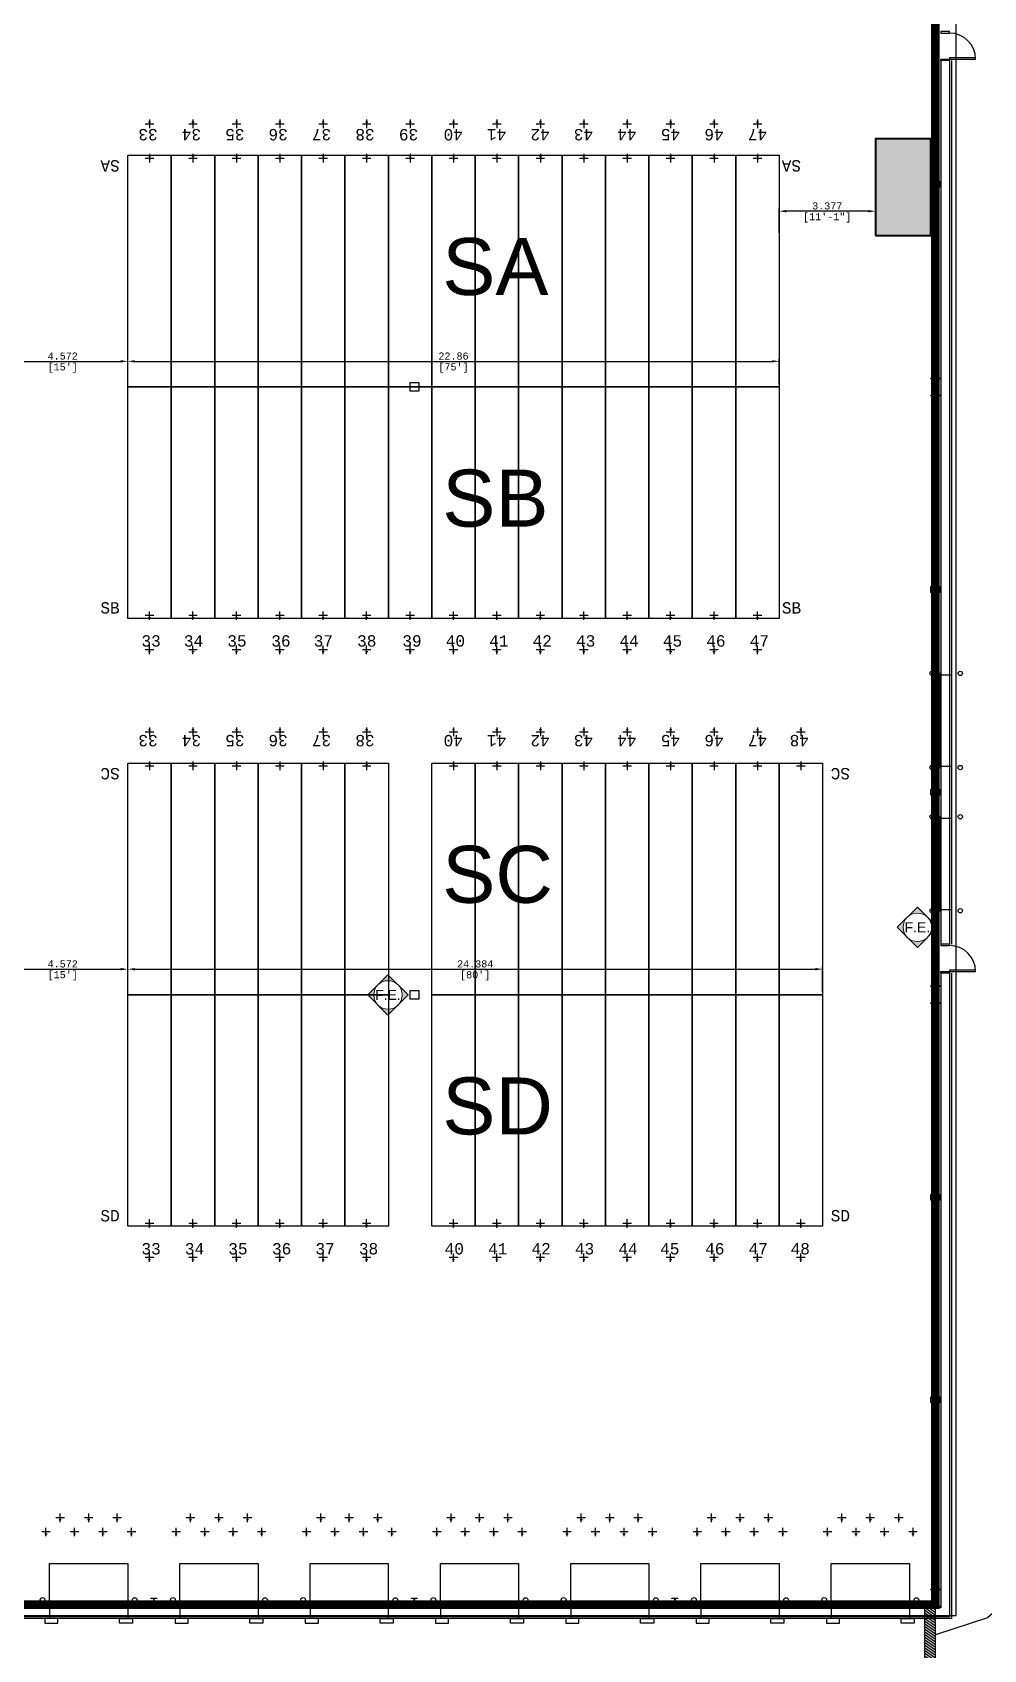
# Model space of a CAD drawing. Header units: inches. Extents: x -233729 to 737493, y -275239 to 196021.
# Drawn here: x 626003 to 659393, y -3958 to 52812 of the extents above; entities that cross this region are included whole.
import ezdxf
from ezdxf.enums import TextEntityAlignment as Align

# ---------------------------------------------------------------- set-up
doc = ezdxf.new("R2010")
doc.units = ezdxf.units.IN
doc.header["$MEASUREMENT"] = 0
doc.linetypes.add('DASHED', pattern=[0.75, 0.5, -0.25])
doc.linetypes.add('DASHED2', pattern=[9.525, 6.35, -3.175])
for name, color, linetype in [('_FL_AREAS', 92, 'Continuous'), ('_FL_NEW WH_WALLS', 1, 'Continuous'), ('Bin location transponder', 250, 'Continuous'), ('WF exist equipment', 6, 'Continuous'), ('WF_numbers', 6, 'Continuous')]:
    doc.layers.add(name, color=color, linetype=linetype)
for name, color, linetype, lineweight in [('PR-BLDG', 18, 'Continuous', 30), ('PR-CTR', 93, 'Continuous', 25), ('PR-RETAINING WALLS', 4, 'Continuous', 25), ('WF dimensions', 3, 'Continuous', 30), ('WF dimentions', 3, 'Continuous', 30), ('WF transponder', 3, 'Continuous', 30), ('WF_bay', 5, 'Continuous', 30), ('WF_sketch_stock_areas', 30, 'Continuous', 30), ('WF_text', 252, 'Continuous', 30)]:
    doc.layers.add(name, color=color, linetype=linetype, lineweight=lineweight)
doc.styles.add('ARIAL', font='arial.ttf')
doc.styles.add('WF_txt', font='consola.ttf')
doc.styles.add('WF_txt_notes', font='arial.ttf')
doc.dimstyles.new('DIM_50', dxfattribs={"dimscale": 50, "dimtxt": 5, "dimasz": 5, "dimexe": 2, "dimexo": 2, "dimgap": 1.1, "dimtad": 1, "dimtoh": 1, "dimdec": 3, "dimlfac": 0.001, "dimdsep": 46, "dimtxsty": 'WF_txt', "dimcen": 3, "dimclrd": 256, "dimclre": 256, "dimclrt": 7, "dimadec": 1, "dimazin": 0, "dimtfac": 1, "dimtdec": 3, "dimtmove": 0, "dimatfit": 3, "dimfxl": 10, "dimtolj": 1, "dimtzin": 0, "dimlwd": -1, "dimlwe": -1, "dimarcsym": 0})

# ---------------------------------------------------------------- blocks, each defined once
blk = doc.blocks.new('A$Cd2fab3cb')
at = {"layer": 'PR-RETAINING WALLS'}
h = blk.add_hatch(dxfattribs=at)
h.set_pattern_fill('ANSI31', color=256, scale=2)
h.set_pattern_definition([(45, (-1598050.41568, -829894.31866), (-0.176776695297, 0.176776695297), [])])
h.paths.add_polyline_path([(-0.2, -1.24), (78.77, -14.03), (78.97, -12.79), (0, 0)])
at = {"layer": 'PR-BLDG', "const_width": 1}
blk.add_lwpolyline([(-568.84, -884.21), (-414.59, 67.22), (0, 0), (-154.28, -951.57), (-568.87, -884.36)], dxfattribs=at)
at = {"layer": 'PR-CTR', "elevation": 533}
blk.add_lwpolyline([(-165.21, -999.09, 0.340075), (-199.27, -954.03), (-405.18, -920.65, 0.012472), (-405.92, -920.55), (-574.3, -891.93, -0.422904), (-578.65, -885.74), (-432.19, 65.46, -0.414074), (-414.99, 77.87), (-204.68, 48.23), (-136.04, 36.99), (0.05, 9.66), (2.47, 5.66), (3.46, -0.56)], format="xyb", dxfattribs=at)
at = {"layer": 'PR-RETAINING WALLS'}
blk.add_lwpolyline([(-0.2, -1.24), (78.77, -14.03), (78.97, -12.79), (0, 0), (-0.2, -1.24)], dxfattribs=at)
blk = doc.blocks.new('Safety Ballard')
at = {"color": 0}
blk.add_circle((0, 0), 82.5, dxfattribs=at)
blk = doc.blocks.new('A$C61e42c62')
at = {"layer": '_FL_NEW WH_WALLS'}
for p, q in [((9043.5, 4890.9), (9043.5, 3669.9)), ((9055.5, 4890.9), (9055.5, 3669.9)), ((9058.3, 4890.9), (9058.3, 3669.9)), ((9043.5, 4041.9), (9058.3, 4041.9)), ((9043.5, 3915.9), (9058.3, 3915.9)), ((9043.5, 3843.9), (9058.3, 3843.9)), ((9043.5, 3717.9), (9058.3, 3717.9)), ((9043.5, 3629.9), (9043.5, 2752.4)), ((9055.5, 3629.9), (9055.5, 2740.4)), ((9058.3, 3629.9), (9058.3, 2737.7)), ((9043.5, 2752.4), (3840.4, 2752.4)), ((7812, 2754.6), (7812, 2737.7)), ((7920, 2754.6), (7920, 2737.7)), ((7992, 2754.6), (7992, 2737.7)), ((8100, 2754.6), (8100, 2737.7)), ((8172, 2754.6), (8172, 2737.7)), ((8280, 2754.6), (8280, 2737.7)), ((8352, 2754.6), (8352, 2737.7)), ((8460, 2754.6), (8460, 2737.7)), ((8532, 2754.6), (8532, 2737.7)), ((8640, 2754.6), (8640, 2737.7)), ((8712, 2754.6), (8712, 2737.7)), ((8820, 2754.6), (8820, 2737.7)), ((8892, 2754.6), (8892, 2737.7)), ((9000, 2754.6), (9000, 2737.7)), ((9055.5, 2740.4), (3840.4, 2740.4)), ((9058.3, 2737.7), (3840.4, 2737.7))]:
    blk.add_line(p, q, dxfattribs=at)
for points in [[(9043.5, 4928.9), (9055.5, 4928.9), (9055.5, 4930.9), (9043.5, 4930.9)], [(9055.5, 4890.9), (9043.5, 4890.9), (9043.5, 4892.9), (9055.5, 4892.9)], [(9055.5, 4892.9), (9091.5, 4892.9), (9091.5, 4894.6), (9055.5, 4894.6)], [(8322, 4433.9), (8310, 4433.9), (8310, 4445.9), (8322, 4445.9)], [(9041.5, 3913.9), (9043.5, 3913.9), (9043.5, 4043.9), (9041.5, 4043.9)], [(9041.5, 3715.9), (9043.5, 3715.9), (9043.5, 3845.9), (9041.5, 3845.9)], [(9043.5, 3667.9), (9055.5, 3667.9), (9055.5, 3669.9), (9043.5, 3669.9)], [(9055.5, 3629.9), (9043.5, 3629.9), (9043.5, 3631.9), (9055.5, 3631.9)], [(9055.5, 3631.9), (9091.5, 3631.9), (9091.5, 3633.7), (9055.5, 3633.7)], [(8322, 3593.9), (8310, 3593.9), (8310, 3605.9), (8322, 3605.9)], [(7812, 2752.4), (7812, 2754.6), (7920, 2754.6), (7920, 2752.4)], [(7992, 2752.4), (7992, 2754.6), (8100, 2754.6), (8100, 2752.4)], [(8172, 2752.4), (8172, 2754.6), (8280, 2754.6), (8280, 2752.4)], [(8352, 2752.4), (8352, 2754.6), (8460, 2754.6), (8460, 2752.4)], [(8532, 2752.4), (8532, 2754.6), (8640, 2754.6), (8640, 2752.4)], [(8712, 2752.4), (8712, 2754.6), (8820, 2754.6), (8820, 2752.4)], [(8892, 2752.4), (8892, 2754.6), (9000, 2754.6), (9000, 2752.4)], [(7823.3, 2731.5), (7823.3, 2737.7), (7805.3, 2737.7), (7805.3, 2731.5)], [(7908.7, 2731.5), (7908.7, 2737.7), (7926.7, 2737.7), (7926.7, 2731.5)], [(8003.3, 2731.5), (8003.3, 2737.7), (7985.3, 2737.7), (7985.3, 2731.5)], [(8088.7, 2731.5), (8088.7, 2737.7), (8106.7, 2737.7), (8106.7, 2731.5)], [(8183.3, 2731.5), (8183.3, 2737.7), (8165.3, 2737.7), (8165.3, 2731.5)], [(8268.7, 2731.5), (8268.7, 2737.7), (8286.7, 2737.7), (8286.7, 2731.5)], [(8363.3, 2731.5), (8363.3, 2737.7), (8345.3, 2737.7), (8345.3, 2731.5)], [(8448.7, 2731.5), (8448.7, 2737.7), (8466.7, 2737.7), (8466.7, 2731.5)], [(8543.3, 2731.5), (8543.3, 2737.7), (8525.3, 2737.7), (8525.3, 2731.5)], [(8628.7, 2731.5), (8628.7, 2737.7), (8646.7, 2737.7), (8646.7, 2731.5)], [(8723.3, 2731.5), (8723.3, 2737.7), (8705.3, 2737.7), (8705.3, 2731.5)], [(8808.7, 2731.5), (8808.7, 2737.7), (8826.7, 2737.7), (8826.7, 2731.5)], [(8903.3, 2731.5), (8903.3, 2737.7), (8885.3, 2737.7), (8885.3, 2731.5)], [(8988.7, 2731.5), (8988.7, 2737.7), (9006.7, 2737.7), (9006.7, 2731.5)]]:
    blk.add_lwpolyline(points, close=True, dxfattribs=at)
for points in [[(9029.8, 4719.9), (9029.8, 4724), (9030.5, 4724), (9030.5, 4720.9, 0.414214), (9031.2, 4720.1), (9040.6, 4720.1, 0.414214), (9041.4, 4720.9), (9041.4, 4724), (9042, 4724), (9042, 4715.9), (9041.4, 4715.9), (9041.4, 4719, 0.414214), (9040.6, 4719.8), (9031.2, 4719.8, 0.414214), (9030.5, 4719), (9030.5, 4715.9), (9029.8, 4715.9), (9029.8, 4719.9)], [(9036, 4452.2), (9042.4, 4452.2), (9042.4, 4451.2), (9037.1, 4451.2, 0.414214), (9036.3, 4450.4), (9036.3, 4429.5, 0.414214), (9037.1, 4428.7), (9042.4, 4428.7), (9042.4, 4427.7), (9029.6, 4427.7), (9029.6, 4428.7), (9034.9, 4428.7, 0.414214), (9035.7, 4429.5), (9035.7, 4450.4, 0.414214), (9034.9, 4451.2), (9029.6, 4451.2), (9029.6, 4452.2), (9036, 4452.2)], [(9029.8, 4159.9), (9029.8, 4164), (9030.5, 4164), (9030.5, 4160.9, 0.414214), (9031.2, 4160.1), (9040.6, 4160.1, 0.414214), (9041.4, 4160.9), (9041.4, 4164), (9042, 4164), (9042, 4155.9), (9041.4, 4155.9), (9041.4, 4159, 0.414214), (9040.6, 4159.8), (9031.2, 4159.8, 0.414214), (9030.5, 4159), (9030.5, 4155.9), (9029.8, 4155.9), (9029.8, 4159.9)], [(9029.8, 3879.9), (9029.8, 3884), (9030.5, 3884), (9030.5, 3880.9, 0.414214), (9031.2, 3880.1), (9040.6, 3880.1, 0.414214), (9041.4, 3880.9), (9041.4, 3884), (9042, 3884), (9042, 3875.9), (9041.4, 3875.9), (9041.4, 3879, 0.414214), (9040.6, 3879.8), (9031.2, 3879.8, 0.414214), (9030.5, 3879), (9030.5, 3875.9), (9029.8, 3875.9), (9029.8, 3879.9)], [(9036, 3612.2), (9042.4, 3612.2), (9042.4, 3611.2), (9037.1, 3611.2, 0.414214), (9036.3, 3610.4), (9036.3, 3589.5, 0.414214), (9037.1, 3588.7), (9042.4, 3588.7), (9042.4, 3587.7), (9029.6, 3587.7), (9029.6, 3588.7), (9034.9, 3588.7, 0.414214), (9035.7, 3589.5), (9035.7, 3610.4, 0.414214), (9034.9, 3611.2), (9029.6, 3611.2), (9029.6, 3612.2), (9036, 3612.2)], [(9029.8, 3319.9), (9029.8, 3324), (9030.5, 3324), (9030.5, 3320.9, 0.414214), (9031.2, 3320.1), (9040.6, 3320.1, 0.414214), (9041.4, 3320.9), (9041.4, 3324), (9042, 3324), (9042, 3315.9), (9041.4, 3315.9), (9041.4, 3319, 0.414214), (9040.6, 3319.8), (9031.2, 3319.8, 0.414214), (9030.5, 3319), (9030.5, 3315.9), (9029.8, 3315.9), (9029.8, 3319.9)], [(9029.8, 3039.9), (9029.8, 3044), (9030.5, 3044), (9030.5, 3040.9, 0.414214), (9031.2, 3040.1), (9040.6, 3040.1, 0.414214), (9041.4, 3040.9), (9041.4, 3044), (9042, 3044), (9042, 3035.9), (9041.4, 3035.9), (9041.4, 3039, 0.414214), (9040.6, 3039.8), (9031.2, 3039.8, 0.414214), (9030.5, 3039), (9030.5, 3035.9), (9029.8, 3035.9), (9029.8, 3039.9)], [(9036, 2778.4), (9042.4, 2778.4), (9042.4, 2777.5), (9037.1, 2777.5, 0.414214), (9036.3, 2776.7), (9036.3, 2755.7, 0.414214), (9037.1, 2754.9), (9042.4, 2754.9), (9042.4, 2753.9), (9029.6, 2753.9), (9029.6, 2754.9), (9034.9, 2754.9, 0.414214), (9035.7, 2755.7), (9035.7, 2776.7, 0.414214), (9034.9, 2777.5), (9029.6, 2777.5), (9029.6, 2778.4), (9036, 2778.4)], [(7956, 2766.1), (7960, 2766.1), (7960, 2765.5), (7956.9, 2765.5, 0.414214), (7956.2, 2764.8), (7956.2, 2755.3, 0.414214), (7956.9, 2754.6), (7960, 2754.6), (7960, 2753.9), (7952, 2753.9), (7952, 2754.6), (7955.1, 2754.6, 0.414214), (7955.8, 2755.3), (7955.8, 2764.8, 0.414214), (7955.1, 2765.5), (7952, 2765.5), (7952, 2766.1), (7956, 2766.1)], [(8316, 2766.1), (8320, 2766.1), (8320, 2765.5), (8316.9, 2765.5, 0.414214), (8316.2, 2764.8), (8316.2, 2755.3, 0.414214), (8316.9, 2754.6), (8320, 2754.6), (8320, 2753.9), (8312, 2753.9), (8312, 2754.6), (8315.1, 2754.6, 0.414214), (8315.8, 2755.3), (8315.8, 2764.8, 0.414214), (8315.1, 2765.5), (8312, 2765.5), (8312, 2766.1), (8316, 2766.1)], [(8676, 2766.1), (8680, 2766.1), (8680, 2765.5), (8676.9, 2765.5, 0.414214), (8676.2, 2764.8), (8676.2, 2755.3, 0.414214), (8676.9, 2754.6), (8680, 2754.6), (8680, 2753.9), (8672, 2753.9), (8672, 2754.6), (8675.1, 2754.6, 0.414214), (8675.8, 2755.3), (8675.8, 2764.8, 0.414214), (8675.1, 2765.5), (8672, 2765.5), (8672, 2766.1), (8676, 2766.1)]]:
    blk.add_lwpolyline(points, format="xyb", dxfattribs=at)
at = {"layer": '_FL_NEW WH_WALLS', "linetype": 'DASHED2', "ltscale": 0.08, "flags": 128}
for points in [[(7812, 2754.6), (7812, 2814.1), (7920, 2814), (7920, 2754.6)], [(7992, 2754.6), (7992, 2814.1), (8100, 2814), (8100, 2754.6)], [(8172, 2754.6), (8172, 2814.1), (8280, 2814), (8280, 2754.6)], [(8352, 2754.6), (8352, 2814.1), (8460, 2814), (8460, 2754.6)], [(8532, 2754.6), (8532, 2814.1), (8640, 2814), (8640, 2754.6)], [(8712, 2754.6), (8712, 2814.1), (8820, 2814), (8820, 2754.6)], [(8892, 2754.6), (8892, 2814.1), (9000, 2814), (9000, 2754.6)]]:
    blk.add_lwpolyline(points, dxfattribs=at)
at = {"layer": '_FL_NEW WH_WALLS'}
for centre in [(9031.5, 4043.9), (9070.3, 4043.9), (9031.5, 3913.9), (9070.3, 3913.9), (9031.5, 3845.9), (9070.3, 3845.9), (9031.5, 3715.9), (9070.3, 3715.9)]:
    blk.add_circle(centre, 3, dxfattribs=at)
for centre in [(9055.5, 4892.9), (9055.5, 3631.9)]:
    blk.add_arc(centre, 36, 0, 90, dxfattribs=at)
at = {"layer": '_FL_NEW WH_WALLS', "xscale": 0.0393719999990367, "yscale": 0.0393719999990367, "zscale": 0.0393719999990367, "rotation": 269.8954760494097}
for p in [(7802.3, 2763.6), (7929.7, 2763.4), (7982.3, 2763.6), (8109.7, 2763.4), (8162.3, 2763.6), (8289.7, 2763.4), (8342.3, 2763.6), (8469.7, 2763.4), (8522.3, 2763.6), (8649.7, 2763.4), (8702.3, 2763.6), (8829.7, 2763.4), (8882.3, 2763.6), (9009.7, 2763.4)]:
    blk.add_blockref('Safety Ballard', p, dxfattribs=at)
blk = doc.blocks.new('Bin location transponder')
at = {"layer": 'Bin location transponder', "color": 3, "lineweight": 30}
for p, q in [((-600, 0), (600, 0)), ((-150, 300), (150, 300)), ((0, 600), (0, -600))]:
    blk.add_line(p, q, dxfattribs=at)
blk = doc.blocks.new('WF load-unload transponder setup')
at = {"layer": 'WF transponder', "xscale": 0.25, "yscale": 0.25, "zscale": 0.25, "rotation": 180}
for p in [(500, 500), (1500, 500), (2500, 500), (0, 0), (1000, 0), (2000, 0), (3000, 0)]:
    blk.add_blockref('Bin location transponder', p, dxfattribs=at)
blk = doc.blocks.new('F.E.')
at = {"layer": 'WF dimensions', "transparency": 33554687}
h = blk.add_hatch(color=7, dxfattribs=at)
h.dxf.hatch_style = 1
h.paths.add_polyline_path([(1153007, 1003176), (1152654, 1003529, -0.198912), (1152800, 1003176, -0.198912), (1152654, 1002822)])
h.paths.add_polyline_path([(1152300, 1003883), (1151947, 1003529, -0.414214), (1152654, 1003529)])
h.paths.add_polyline_path([(1151800, 1003176, -0.198912), (1151947, 1003529), (1151593, 1003176), (1151947, 1002822, -0.198912)])
h.paths.add_polyline_path([(1152654, 1002822, -0.414214), (1151947, 1002822), (1152300, 1002468)])
at = {"layer": 'WF dimensions', "color": 7, "lineweight": 5}
blk.add_lwpolyline([(1152300, 1002468), (1153007, 1003176), (1152300, 1003883), (1151593, 1003176)], close=True, dxfattribs=at)
blk.add_circle((1152300, 1003176), 500, dxfattribs=at)
at = {"layer": 'WF dimensions', "color": 7, "style": 'ARIAL'}
blk.add_text('F.E.', height=350, dxfattribs=at).set_placement((1152300, 1003176), align=Align.MIDDLE_CENTER)
blk = doc.blocks.new('WF staging bay')
at = {"layer": 'WF_bay'}
blk.add_lwpolyline([(0, 8130), (1524, 8130), (1524, 0), (0, 0)], close=True, dxfattribs=at)
at = {"layer": 'WF transponder', "xscale": 0.25, "yscale": 0.25, "zscale": 0.25, "rotation": 180.0000000062352}
for p in [(762, 100), (762, -1100)]:
    blk.add_blockref('Bin location transponder', p, dxfattribs=at)
blk = doc.blocks.new('*D525')
at = {"layer": 'WF dimentions', "transparency": 16777216}
for p, q in [((652215, 45777), (652215, 46634)), ((655593, 45777), (655593, 46634)), ((655343, 46534), (652465, 46534))]:
    blk.add_line(p, q, dxfattribs=at)
for points in [[(652465, 46576), (652465, 46493), (652215, 46534)], [(655343, 46576), (655343, 46493), (655593, 46534)]]:
    blk.add_solid(points, dxfattribs=at)
at = {"layer": 'WF dimentions', "color": 7, "transparency": 16777216, "char_height": 250, "attachment_point": 5, "style": 'WF_txt'}
for s, insert in [('\\A1;3.377', (653904, 46718)), ('\\A1;[11\'-1"]', (653904, 46302))]:
    blk.add_mtext(s, dxfattribs=dict(at, insert=insert))
blk = doc.blocks.new('*D526')
at = {"layer": 'WF dimentions', "transparency": 16777216}
for p, q in [((624783, 40468), (624783, 41364)), ((625033, 41264), (629105, 41264)), ((629355, 40468), (629355, 41364))]:
    blk.add_line(p, q, dxfattribs=at)
for points in [[(625033, 41306), (625033, 41222), (624783, 41264)], [(629105, 41306), (629105, 41222), (629355, 41264)]]:
    blk.add_solid(points, dxfattribs=at)
at = {"layer": 'WF dimentions', "color": 7, "transparency": 16777216, "char_height": 250, "attachment_point": 5, "style": 'WF_txt'}
for s, insert in [('\\A1;4.572', (627069, 41447)), ("\\A1;[15']", (627069, 41031))]:
    blk.add_mtext(s, dxfattribs=dict(at, insert=insert))
blk = doc.blocks.new('*D484')
at = {"layer": 'WF dimentions', "transparency": 16777216}
for p, q in [((624783, 19132), (624783, 20028)), ((625033, 19928), (629105, 19928)), ((629355, 19132), (629355, 20028))]:
    blk.add_line(p, q, dxfattribs=at)
for points in [[(625033, 19970), (625033, 19886), (624783, 19928)], [(629105, 19970), (629105, 19886), (629355, 19928)]]:
    blk.add_solid(points, dxfattribs=at)
at = {"layer": 'WF dimentions', "color": 7, "transparency": 16777216, "char_height": 250, "attachment_point": 5, "style": 'WF_txt'}
for s, insert in [('\\A1;4.572', (627069, 20111)), ("\\A1;[15']", (627069, 19695))]:
    blk.add_mtext(s, dxfattribs=dict(at, insert=insert))
blk = doc.blocks.new('*D485')
at = {"layer": 'WF dimentions', "transparency": 16777216}
for p, q in [((629355, 19132), (629355, 20028)), ((629605, 19928), (653489, 19928)), ((653739, 19132), (653739, 20028))]:
    blk.add_line(p, q, dxfattribs=at)
for points in [[(629605, 19970), (629605, 19886), (629355, 19928)], [(653489, 19970), (653489, 19886), (653739, 19928)]]:
    blk.add_solid(points, dxfattribs=at)
at = {"layer": 'WF dimentions', "color": 7, "transparency": 16777216, "char_height": 250, "attachment_point": 5, "style": 'WF_txt'}
for s, insert in [('\\A1;24.384', (641547, 20111)), ("\\A1;[80']", (641547, 19695))]:
    blk.add_mtext(s, dxfattribs=dict(at, insert=insert))
blk = doc.blocks.new('*D534')
at = {"layer": 'WF dimentions', "transparency": 16777216}
for p, q in [((629355, 40468), (629355, 41364)), ((629605, 41264), (651965, 41264)), ((652215, 40468), (652215, 41364))]:
    blk.add_line(p, q, dxfattribs=at)
for points in [[(629605, 41306), (629605, 41222), (629355, 41264)], [(651965, 41306), (651965, 41222), (652215, 41264)]]:
    blk.add_solid(points, dxfattribs=at)
at = {"layer": 'WF dimentions', "color": 7, "transparency": 16777216, "char_height": 250, "attachment_point": 5, "style": 'WF_txt'}
for s, insert in [('\\A1;22.86', (640785, 41447)), ("\\A1;[75']", (640785, 41031))]:
    blk.add_mtext(s, dxfattribs=dict(at, insert=insert))

msp = doc.modelspace()

# ---------------------------------------------------------------- hatches: boundary and pattern name
at = {"layer": 'WF exist equipment', "transparency": 33554559}
h = msp.add_hatch(dxfattribs=at)
h.set_pattern_fill('ANSI31', color=256, angle=-80.834269102)
h.set_pattern_definition([(45, (-773314.74715, -851763.92654), (-0.088388347648, 0.088388347648), [])])
h.paths.add_polyline_path([(655592.5114, 45677.38505), (657542.5114, 45677.38505), (657542.5114, 49077.38505), (655592.5114, 49077.38505)])

# ---------------------------------------------------------------- linework, layer by layer
at = {"layer": '_FL_AREAS', "elevation": -162219.4368}
msp.add_lwpolyline([(364480.62469, -2754.06185), (658427.72924, -2754.06185), (658427.72924, 126712.79719), (364480.62469, 126712.79719)], close=True, dxfattribs=at)
at = {"layer": 'WF exist equipment', "lineweight": 40, "elevation": -162219.4368}
msp.add_lwpolyline([(655592.5114, 45677.38505), (657542.5114, 45677.38505), (657542.5114, 49077.38505), (655592.5114, 49077.38505)], close=True, dxfattribs=at)

# ---------------------------------------------------------------- block references
at = {"layer": '_FL_NEW WH_WALLS', "color": 0, "xscale": 304.799999999516, "yscale": 304.799999999516, "zscale": 304.799999999516, "rotation": 279.2093042914935}
msp.add_blockref('A$Cd2fab3cb', (657699.67072, -2373.84916, -162219.4368), dxfattribs=at)
at = {"layer": '_FL_NEW WH_WALLS', "color": 0, "xscale": 25.39999999990112, "yscale": 25.39999999990112, "zscale": 25.39999999990112}
msp.add_blockref('A$C61e42c62', (428185.33739, -72406.61113, -162219.4368), dxfattribs=at)
at = {"layer": 'WF dimensions'}
for p in [(-495231.96549, -981778.00882, 162219.4368), (-513814.00933, -984152.27142, -324438.8736)]:
    msp.add_blockref('F.E.', p, dxfattribs=at)
at = {"layer": 'WF_sketch_stock_areas'}
for p, rotation in [((630879.37973, 48498.00105), 180.0000000000817), ((632403.37973, 48498.00105), 180.0000000000817), ((633927.37973, 48498.00105), 180.0000000000817), ((635451.37973, 48498.00105), 180.0000000000817), ((636975.37973, 48498.00105), 180.0000000000817), ((638499.37973, 48498.00105), 180.0000000000817), ((640023.37973, 48498.00105), 180.0000000000817), ((641547.37973, 48498.00105), 180.0000000000817), ((643071.37972, 48498.00105), 180.0000000000817), ((644595.37972, 48498.00105), 180.0000000000817), ((646119.37972, 48498.00105), 180.0000000000817), ((647643.37972, 48498.00105), 180.0000000000817), ((649167.37972, 48498.00105), 180.0000000000817), ((650691.37972, 48498.00105), 180.0000000000817), ((652215.37972, 48498.00105), 180.0000000000817), ((630879.37973, 27162.00105), 179.9999999997686), ((632403.37973, 27162.00105), 179.9999999997686), ((633927.37973, 27162.00105), 179.9999999997686), ((635451.37973, 27162.00105), 179.9999999997686), ((636975.37973, 27162.00105), 179.9999999997686), ((638499.37973, 27162.00105), 179.9999999997686), ((641547.37973, 27162.00105), 179.9999999997686), ((643071.37973, 27162.00105), 179.9999999997686), ((644595.37973, 27162.00105), 179.9999999997686), ((646119.37972, 27162.00105), 179.9999999997686), ((647643.37972, 27162.00105), 179.9999999997686), ((649167.37972, 27162.00105), 179.9999999997686), ((650691.37972, 27162.00105), 179.9999999997686), ((652215.37972, 27162.00105), 179.9999999997686), ((653739.37972, 27162.00105), 179.9999999997686)]:
    msp.add_blockref('WF staging bay', p, dxfattribs=dict(at, rotation=rotation))
for name, p in [('WF staging bay', (629355.37973, 32238.00105)), ('WF staging bay', (630879.37973, 32238.00105)), ('WF staging bay', (632403.37973, 32238.00105)), ('WF staging bay', (633927.37973, 32238.00105)), ('WF staging bay', (635451.37973, 32238.00105)), ('WF staging bay', (636975.37973, 32238.00105)), ('WF staging bay', (638499.37973, 32238.00105)), ('WF staging bay', (640023.37972, 32238.00105)), ('WF staging bay', (641547.37972, 32238.00105)), ('WF staging bay', (643071.37972, 32238.00105)), ('WF staging bay', (644595.37972, 32238.00105)), ('WF staging bay', (646119.37972, 32238.00105)), ('WF staging bay', (647643.37972, 32238.00105)), ('WF staging bay', (649167.37972, 32238.00105)), ('WF staging bay', (650691.37972, 32238.00105)), ('WF staging bay', (629355.37973, 10902.00105)), ('WF staging bay', (630879.37973, 10902.00105)), ('WF staging bay', (632403.37973, 10902.00105)), ('WF staging bay', (633927.37973, 10902.00105)), ('WF staging bay', (635451.37973, 10902.00105)), ('WF staging bay', (636975.37973, 10902.00105)), ('WF staging bay', (640023.37973, 10902.00105)), ('WF staging bay', (641547.37973, 10902.00105)), ('WF staging bay', (643071.37972, 10902.00105)), ('WF staging bay', (644595.37972, 10902.00105)), ('WF staging bay', (646119.37972, 10902.00105)), ('WF staging bay', (647643.37972, 10902.00105)), ('WF staging bay', (649167.37972, 10902.00105)), ('WF staging bay', (650691.37972, 10902.00105)), ('WF staging bay', (652215.37972, 10902.00105)), ('WF load-unload transponder setup', (626481.73736, 171.86255, -162219.4368)), ('WF load-unload transponder setup', (631053.7374, 171.86255, -162219.4368)), ('WF load-unload transponder setup', (635625.7374, 171.86255, -162219.4368)), ('WF load-unload transponder setup', (640197.73736, 171.86255, -162219.4368)), ('WF load-unload transponder setup', (644769.73736, 171.86255, -162219.4368)), ('WF load-unload transponder setup', (649341.7374, 171.86255, -162219.4368)), ('WF load-unload transponder setup', (653913.7374, 171.86255, -162219.4368))]:
    msp.add_blockref(name, p, dxfattribs=at)

# ---------------------------------------------------------------- texts
at = {"layer": 'WF_numbers', "linetype": 'DASHED', "char_height": 400, "style": 'WF_txt'}
for s, insert, attachment_point, rotation in [('33', (630402.78623, 49020.07097), 1, 180), ('34', (631926.78623, 49020.07097), 1, 180), ('35', (633450.78623, 49020.07097), 1, 180), ('36', (634968.88557, 49020.07097), 1, 180), ('37', (636492.88557, 49020.07097), 1, 180), ('38', (638016.88557, 49020.07097), 1, 180), ('39', (639548.08907, 49020.07097), 1, 180), ('40', (641115.71054, 49020.07097), 1, 180), ('41', (642639.71054, 49020.07097), 1, 180), ('42', (644163.71054, 49020.07097), 1, 180), ('43', (645687.71054, 49020.07097), 1, 180), ('44', (647211.71054, 49020.07097), 1, 180), ('45', (648742.19843, 49020.07097), 1, 180), ('46', (650269.33149, 49020.07097), 1, 180), ('47', (651793.33149, 49020.07097), 1, 180), ('SA', (629069.43822, 47925.53004, -162219.4368), 1, 180), ('SA', (652983.918, 47925.53004, -162219.4368), 1, 180), ('33', (630402.78623, 27749.92682), 1, 180), ('34', (631926.78623, 27749.92682), 1, 180), ('35', (633450.78623, 27749.92682), 1, 180), ('36', (634968.88557, 27749.92682), 1, 180), ('37', (636492.88557, 27749.92682), 1, 180), ('38', (638016.88557, 27749.92682), 1, 180), ('40', (641115.71054, 27749.92682), 1, 180), ('41', (642639.71054, 27749.92682), 1, 180), ('42', (644163.71054, 27749.92682), 1, 180), ('43', (645687.71054, 27749.92682), 1, 180), ('44', (647211.71054, 27749.92682), 1, 180), ('45', (648742.19843, 27749.92682), 1, 180), ('46', (650269.33149, 27749.92682), 1, 180), ('47', (651793.33149, 27749.92682), 1, 180), ('48', (653261.69338, 27749.92682), 1, 180), ('SC', (629069.43823, 26589.53004, -162219.4368), 1, 180), ('SC', (654025.32123, 26589.53004, -162219.4368), 3, 179.999999999)]:
    msp.add_mtext_dynamic_manual_height_columns(s, width=423.5307578, gutter_width=2117.65379, heights=[0], dxfattribs=dict(at, insert=insert, attachment_point=attachment_point, rotation=rotation))
for s, insert, attachment_point in [('SB', (629069.43822, 32810.47207, -162219.4368), 3), ('SB', (652988.17189, 32810.47207, -162219.4368), 3), ('33', (629832.81254, 31650.07533), 1), ('34', (631321.27832, 31650.07533), 1), ('35', (632845.27832, 31650.07533), 1), ('36', (634389.56922, 31650.07533), 1), ('37', (635878.03499, 31650.07533), 1), ('38', (637402.03499, 31650.07533), 1), ('39', (638989.06506, 31650.07533), 1), ('40', (640513.06506, 31650.07533), 1), ('41', (642037.06506, 31650.07533), 1), ('42', (643561.06506, 31650.07533), 1), ('43', (645085.06506, 31650.07533), 1), ('44', (646609.06506, 31650.07533), 1), ('45', (648133.06506, 31650.07533), 1), ('46', (649657.06506, 31650.07533), 1), ('47', (651181.06506, 31650.07533), 1), ('SD', (629069.43823, 11474.47207, -162219.4368), 3), ('SD', (654025.32122, 11474.47207, -162219.4368), 1), ('33', (629832.1046, 10314.07533), 1), ('34', (631356.1046, 10314.07533), 1), ('35', (632880.1046, 10314.07533), 1), ('36', (634415.37854, 10314.07533), 1), ('37', (635939.37854, 10314.07533), 1), ('38', (637463.37854, 10314.07533), 1), ('40', (640473.94513, 10314.07533), 1), ('41', (641997.94513, 10314.07533), 1), ('42', (643521.94513, 10314.07533), 1), ('43', (645045.94513, 10314.07533), 1), ('44', (646569.94512, 10314.07533), 1), ('45', (648037.24536, 10314.07533), 1), ('46', (649617.94512, 10314.07533), 1), ('47', (651141.94512, 10314.07533), 1), ('48', (652617.2914, 10314.07533), 1)]:
    msp.add_mtext_dynamic_manual_height_columns(s, width=423.5307578, gutter_width=2117.65379, heights=[0], dxfattribs=dict(at, insert=insert, attachment_point=attachment_point))
at = {"layer": 'WF_text', "char_height": 2000, "attachment_point": 1, "style": 'WF_txt_notes'}
for s, insert in [('SA', (640391.88751, 45592.84038, -361.63265)), ('SB', (640391.88751, 37462.84038, -361.63265)), ('SC', (640391.88751, 24256.84038, -361.63265)), ('SD', (640391.88751, 16126.84038, -361.63265))]:
    msp.add_mtext_dynamic_manual_height_columns(s, width=1096.3815048, gutter_width=2117.65379, heights=[0], dxfattribs=dict(at, insert=insert))

# ---------------------------------------------------------------- dimensions: what is measured, and where the dimension line sits
at = {"layer": 'WF dimentions'}
for base, p1, p2, override, picture, middle in [((652215.37972, 46534.45438), (655592.5114, 45677.38505, -162219.4368), (652215.37972, 45677.38505), {"dimpost": '\\X', "dimtmove": 1}, '*D525', (653903.94556, 46534.45438)), ((629355.37973, 41263.88517), (624783.37973, 40368.00105), (629355.37973, 40368.00105), {"dimpost": '\\X'}, '*D526', (627069.37973, 41263.88517)), ((652215.37972, 41263.88517), (629355.37973, 40368.00105), (652215.37972, 40368.00105), {"dimpost": '\\X', "dimtmove": 1}, '*D534', (640785.37973, 41263.88517)), ((629355.37973, 19927.88517), (624783.37973, 19032.00105), (629355.37973, 19032.00105), {"dimpost": '\\X'}, '*D484', (627069.37973, 19927.88517)), ((653739.37972, 19927.88517), (629355.37973, 19032.00105), (653739.37972, 19032.00105), {"dimpost": '\\X', "dimtmove": 1}, '*D485', (641547.37973, 19927.88517))]:
    dim = msp.add_linear_dim(base=base, p1=p1, p2=p2, dimstyle='DIM_50', override=override, dxfattribs=at)
    dim.commit()
    dim.dimension.update_dxf_attribs({"geometry": picture, "text_midpoint": middle})

doc.saveas('drawing.dxf')
